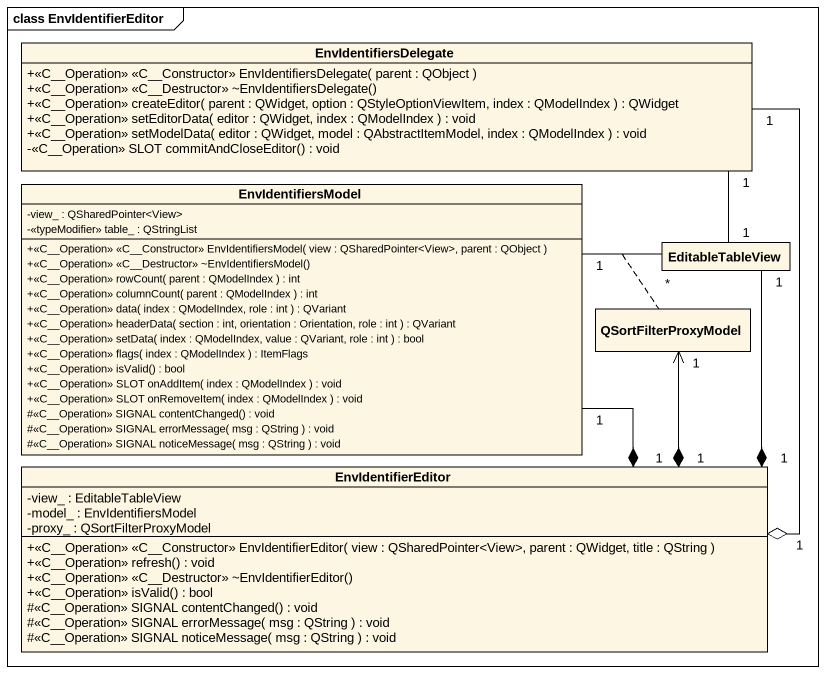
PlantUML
@startuml
mainframe class EnvIdentifierEditor
hide circle
hide empty members
skinparam classAttributeIconSize 0
class EnvIdentifiersDelegate {
  +<<C~__Operation>> <<C~__Constructor>> EnvIdentifiersDelegate( parent : QObject )
  +<<C~__Operation>> <<C~__Destructor>> ~EnvIdentifiersDelegate()
  +<<C__Operation>> createEditor( parent : QWidget, option : QStyleOptionViewItem, index : QModelIndex ) : QWidget
  +<<C__Operation>> setEditorData( editor : QWidget, index : QModelIndex ) : void
  +<<C__Operation>> setModelData( editor : QWidget, model : QAbstractItemModel, index : QModelIndex ) : void
  -<<C__Operation>> SLOT commitAndCloseEditor() : void
}
class EnvIdentifiersModel {
  -view_ : QSharedPointer<View>
  -<<typeModifier>> table_ : QStringList
  +<<C~__Operation>> <<C~__Constructor>> EnvIdentifiersModel( view : QSharedPointer<View>, parent : QObject )
  +<<C~__Operation>> <<C~__Destructor>> ~EnvIdentifiersModel()
  +<<C__Operation>> rowCount( parent : QModelIndex ) : int
  +<<C__Operation>> columnCount( parent : QModelIndex ) : int
  +<<C__Operation>> data( index : QModelIndex, role : int ) : QVariant
  +<<C__Operation>> headerData( section : int, orientation : Orientation, role : int ) : QVariant
  +<<C__Operation>> setData( index : QModelIndex, value : QVariant, role : int ) : bool
  +<<C__Operation>> flags( index : QModelIndex ) : ItemFlags
  +<<C__Operation>> isValid() : bool
  +<<C__Operation>> SLOT onAddItem( index : QModelIndex ) : void
  +<<C__Operation>> SLOT onRemoveItem( index : QModelIndex ) : void
  #<<C__Operation>> SIGNAL contentChanged() : void
  #<<C__Operation>> SIGNAL errorMessage( msg : QString ) : void
  #<<C__Operation>> SIGNAL noticeMessage( msg : QString ) : void
}
class EditableTableView
class QSortFilterProxyModel
class EnvIdentifierEditor {
  -view_ : EditableTableView
  -model_ : EnvIdentifiersModel
  -proxy_ : QSortFilterProxyModel
  +<<C~__Operation>> <<C~__Constructor>> EnvIdentifierEditor( view : QSharedPointer<View>, parent : QWidget, title : QString )
  +<<C__Operation>> refresh() : void
  +<<C~__Operation>> <<C~__Destructor>> ~EnvIdentifierEditor()
  +<<C__Operation>> isValid() : bool
  #<<C__Operation>> SIGNAL contentChanged() : void
  #<<C__Operation>> SIGNAL errorMessage( msg : QString ) : void
  #<<C__Operation>> SIGNAL noticeMessage( msg : QString ) : void
}
EnvIdentifiersDelegate "1" -right- "1" EditableTableView
EditableTableView "*" -left- "1" EnvIdentifiersModel
(EditableTableView, EnvIdentifiersModel) .. QSortFilterProxyModel
EnvIdentifierEditor "1" o-up- "1" EnvIdentifiersDelegate
EnvIdentifierEditor "1" *-up- "1" EnvIdentifiersModel
EnvIdentifierEditor "1" *-up- "1" EditableTableView
EnvIdentifierEditor "1" *-up-> "1" QSortFilterProxyModel
@enduml
